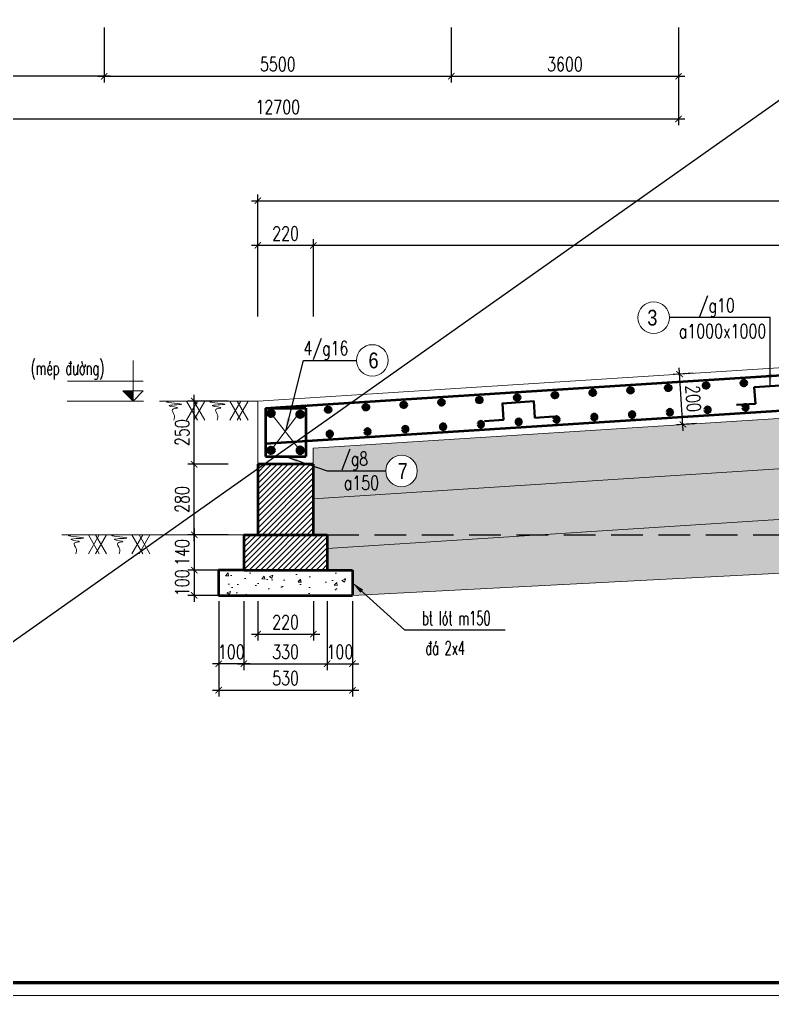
# Model space of a CAD drawing. Header units: inches. Extents: x 541671 to 837720, y 76128 to 1008472.
# Drawn here: x 802746 to 814675, y 139378 to 154849 of the extents above; entities that cross this region are included whole.
import ezdxf
from ezdxf.enums import TextEntityAlignment as Align

# ---------------------------------------------------------------- set-up
doc = ezdxf.new("R2010")
doc.units = ezdxf.units.IN
doc.header["$MEASUREMENT"] = 0
doc.header["$PDMODE"] = 32
doc.header["$PDSIZE"] = -1
doc.linetypes.add('HIDDEN', pattern=[0.375, 0.25, -0.125])
doc.layers.get('0').update_dxf_attribs({"lineweight": 18})
for name, color, linetype, lineweight in [('Dim2', 8, 'Continuous', 15), ('EG Dim', 8, 'Continuous', 18), ('EG Hatch', 252, 'Continuous', 5), ('EG Khac', 4, 'Continuous', 9), ('EG Net dam1', 1, 'Continuous', 40), ('EG Net dam2', 6, 'Continuous', 50), ('EG Net dam3', 1, 'Continuous', 50), ('EG Net manh', 199, 'Continuous', 15), ('EG Net thay', 7, 'Continuous', 20), ('EG Text1', 3, 'Continuous', 20), ('EG Text2', 7, 'Continuous', 25), ('Khac', 156, 'Continuous', 9), ('LC Khac', 4, 'Continuous', 9), ('LC Net dam3', 1, 'Continuous', 60), ('LC Net manh', 239, 'Continuous', 5), ('LC Net thay', 7, 'Continuous', 25), ('LC Text1', 3, 'Continuous', 20)]:
    doc.layers.add(name, color=color, linetype=linetype, lineweight=lineweight)
doc.layers.add('KCS_Plotter', color=11, linetype='Continuous', plot=False)
doc.layers.add('Khuat', color=6, linetype='HIDDEN')
doc.layers.add('Khungten_LCDI', color=7, linetype='Continuous')
doc.styles.add('EG 1', font='VHAVANB_2.TTF')
doc.styles.add('EG 2', font='vnromadi.shx', dxfattribs={"width": 0.75})
doc.styles.add('EG 3', font='italicc.shx', dxfattribs={"width": 0.75, "bigfont": 'romansvn.shx'})
doc.styles.add('EG Hai', font='VHARIALN_3.TTF', dxfattribs={"width": 0.7})
doc.styles.add('EG Huy', font='vnsimli.shx', dxfattribs={"width": 0.75})
doc.styles.add('EG Ngoc', font='romans.shx', dxfattribs={"width": 0.75, "bigfont": 'romansvn.shx'})
doc.styles.add('Khungten', font='VHAVAN_2.TTF', dxfattribs={"width": 0.8, "height": 5000})
doc.styles.add('LC 3', font='vnsimli.shx', dxfattribs={"width": 0.75})
doc.styles.add('Title', font='VHAVAN_2.TTF', dxfattribs={"width": 0.8})
doc.dimstyles.new('EG 100-1', dxfattribs={"dimscale": 100, "dimtxt": 2.2, "dimasz": 1, "dimexe": 1, "dimexo": 0, "dimgap": 0.8, "dimtad": 1, "dimdec": 0, "dimzin": 0, "dimdsep": 46, "dimtxsty": 'EG Ngoc', "dimblk": 'ARCHTICK', "dimcen": 0.09, "dimdle": 1, "dimclrd": 256, "dimclre": 256, "dimclrt": 3, "dimadec": 0, "dimazin": 0, "dimtfac": 1, "dimtdec": 0, "dimtmove": 0, "dimatfit": 3, "dimfxl": 1, "dimtolj": 1, "dimtzin": 0, "dimarcsym": 0})

# ---------------------------------------------------------------- blocks, each defined once
blk = doc.blocks.new('_ArchTick')
at = {"color": 0, "linetype": 'ByBlock', "const_width": 0.15}
blk.add_lwpolyline([(-0.5, -0.5), (0.5, 0.5)], dxfattribs=at)
blk = doc.blocks.new('*D592')
at = {"layer": 'Defpoints', "color": 0, "transparency": 16777216}
for p in [(805513, 147800), (806051, 147800), (806051, 146680)]:
    blk.add_point(p, dxfattribs=at)
at = {"layer": 'EG Dim', "lineweight": -2, "transparency": 16777216}
for p, q in [((806051, 147800), (805413, 147800)), ((805513, 146580), (805513, 147900)), ((806051, 146680), (805413, 146680))]:
    blk.add_line(p, q, dxfattribs=at)
at = {"layer": 'EG Dim', "lineweight": -2, "transparency": 16777216, "xscale": 100, "yscale": 100, "zscale": 100}
for p, rotation in [((805513, 147800), 90), ((805513, 146680), 270)]:
    blk.add_blockref('_ArchTick', p, dxfattribs=dict(at, rotation=rotation))
at = {"layer": 'EG Dim', "color": 3, "transparency": 16777216, "insert": (805323, 147240), "char_height": 220, "attachment_point": 5, "rotation": 90, "style": 'EG Ngoc'}
blk.add_mtext('\\A1;280', dxfattribs=at)
blk = doc.blocks.new('*D593')
at = {"layer": 'Defpoints', "color": 0, "transparency": 16777216}
for p in [(805513, 148800), (806051, 148800), (806051, 147800)]:
    blk.add_point(p, dxfattribs=at)
at = {"layer": 'EG Dim', "lineweight": -2, "transparency": 16777216}
for p, q in [((805513, 147700), (805513, 148900)), ((806051, 148800), (805413, 148800)), ((806051, 147800), (805413, 147800))]:
    blk.add_line(p, q, dxfattribs=at)
at = {"layer": 'EG Dim', "lineweight": -2, "transparency": 16777216, "xscale": 100, "yscale": 100, "zscale": 100}
for p, rotation in [((805513, 148800), 90), ((805513, 147800), 270)]:
    blk.add_blockref('_ArchTick', p, dxfattribs=dict(at, rotation=rotation))
at = {"layer": 'EG Dim', "color": 3, "transparency": 16777216, "insert": (805323, 148300), "char_height": 220, "attachment_point": 5, "rotation": 90, "style": 'EG Ngoc'}
blk.add_mtext('\\A1;250', dxfattribs=at)
blk = doc.blocks.new('*D594')
at = {"layer": 'Defpoints', "color": 0, "transparency": 16777216}
for p in [(806051, 146680), (805513, 146120), (806051, 146120)]:
    blk.add_point(p, dxfattribs=at)
at = {"layer": 'EG Dim', "lineweight": -2, "transparency": 16777216}
for p, q in [((806051, 146680), (805413, 146680)), ((805513, 146780), (805513, 146020)), ((806051, 146120), (805413, 146120))]:
    blk.add_line(p, q, dxfattribs=at)
at = {"layer": 'EG Dim', "lineweight": -2, "transparency": 16777216, "xscale": 100, "yscale": 100, "zscale": 100}
for p, rotation in [((805513, 146680), 90), ((805513, 146120), 270)]:
    blk.add_blockref('_ArchTick', p, dxfattribs=dict(at, rotation=rotation))
at = {"layer": 'EG Dim', "color": 3, "transparency": 16777216, "insert": (805323, 146400), "char_height": 220, "attachment_point": 5, "rotation": 90, "style": 'EG Ngoc'}
blk.add_mtext('\\A1;140', dxfattribs=at)
blk = doc.blocks.new('*D595')
at = {"layer": 'Defpoints', "color": 0, "transparency": 16777216}
for p in [(806051, 146120), (805513, 145720), (806051, 145720)]:
    blk.add_point(p, dxfattribs=at)
at = {"layer": 'EG Dim', "lineweight": -2, "transparency": 16777216}
for p, q in [((805513, 146220), (805513, 145620)), ((806051, 146120), (805413, 146120)), ((806051, 145720), (805413, 145720))]:
    blk.add_line(p, q, dxfattribs=at)
at = {"layer": 'EG Dim', "lineweight": -2, "transparency": 16777216, "xscale": 100, "yscale": 100, "zscale": 100}
for p, rotation in [((805513, 146120), 90), ((805513, 145720), 270)]:
    blk.add_blockref('_ArchTick', p, dxfattribs=dict(at, rotation=rotation))
at = {"layer": 'EG Dim', "color": 3, "transparency": 16777216, "insert": (805323, 145920), "char_height": 220, "attachment_point": 5, "rotation": 90, "style": 'EG Ngoc'}
blk.add_mtext('\\A1;100', dxfattribs=at)
blk = doc.blocks.new('mat dat')
at = {"layer": 'LC Net manh'}
for p, q in [((2, 0), (3.73, -3)), ((3.73, 0), (2, -3)), ((3.15, 0), (4.88, -3)), ((4.88, 0), (3.15, -3))]:
    blk.add_line(p, q, dxfattribs=at)
blk.add_spline([(0, 0), (-1.21, -0.12), (1.21, -0.52), (-0.75, -0.75), (0.58, -1.1), (-0.23, -1.33), (0.06, -2.19), (0, -3)], degree=3, dxfattribs=at)
blk = doc.blocks.new('*D599')
at = {"layer": 'Defpoints', "color": 0, "transparency": 16777216}
for p in [(806521, 145628), (807401, 145628), (807401, 145106)]:
    blk.add_point(p, dxfattribs=at)
at = {"layer": 'EG Dim', "lineweight": -2, "transparency": 16777216}
for p, q in [((806521, 145628), (806521, 145006)), ((807401, 145628), (807401, 145006)), ((806421, 145106), (807501, 145106))]:
    blk.add_line(p, q, dxfattribs=at)
at = {"layer": 'EG Dim', "lineweight": -2, "transparency": 16777216, "xscale": 100, "yscale": 100, "zscale": 100, "rotation": 180}
blk.add_blockref('_ArchTick', (806521, 145106), dxfattribs=at)
at = {"layer": 'EG Dim', "lineweight": -2, "transparency": 16777216, "xscale": 100, "yscale": 100, "zscale": 100}
blk.add_blockref('_ArchTick', (807401, 145106), dxfattribs=at)
at = {"layer": 'EG Dim', "color": 3, "transparency": 16777216, "insert": (806961, 145296), "char_height": 220, "attachment_point": 5, "style": 'EG Ngoc'}
blk.add_mtext('\\A1;220', dxfattribs=at)
blk = doc.blocks.new('*D600')
at = {"layer": 'Defpoints', "color": 0, "transparency": 16777216}
for p in [(806301, 145628), (807621, 145628), (807621, 144637)]:
    blk.add_point(p, dxfattribs=at)
at = {"layer": 'EG Dim', "lineweight": -2, "transparency": 16777216}
for p, q in [((806301, 145628), (806301, 144537)), ((807621, 145628), (807621, 144537)), ((806201, 144637), (807721, 144637))]:
    blk.add_line(p, q, dxfattribs=at)
at = {"layer": 'EG Dim', "lineweight": -2, "transparency": 16777216, "xscale": 100, "yscale": 100, "zscale": 100, "rotation": 180}
blk.add_blockref('_ArchTick', (806301, 144637), dxfattribs=at)
at = {"layer": 'EG Dim', "lineweight": -2, "transparency": 16777216, "xscale": 100, "yscale": 100, "zscale": 100}
blk.add_blockref('_ArchTick', (807621, 144637), dxfattribs=at)
at = {"layer": 'EG Dim', "color": 3, "transparency": 16777216, "insert": (806961, 144827), "char_height": 220, "attachment_point": 5, "style": 'EG Ngoc'}
blk.add_mtext('\\A1;330', dxfattribs=at)
blk = doc.blocks.new('*D605')
at = {"layer": 'Defpoints', "color": 0, "transparency": 16777216}
for p in [(807621, 145628), (808021, 145628), (808021, 144637)]:
    blk.add_point(p, dxfattribs=at)
at = {"layer": 'EG Dim', "lineweight": -2, "transparency": 16777216}
for p, q in [((807621, 145628), (807621, 144537)), ((808021, 145628), (808021, 144537)), ((807521, 144637), (808121, 144637))]:
    blk.add_line(p, q, dxfattribs=at)
at = {"layer": 'EG Dim', "lineweight": -2, "transparency": 16777216, "xscale": 100, "yscale": 100, "zscale": 100, "rotation": 180}
blk.add_blockref('_ArchTick', (807621, 144637), dxfattribs=at)
at = {"layer": 'EG Dim', "lineweight": -2, "transparency": 16777216, "xscale": 100, "yscale": 100, "zscale": 100}
blk.add_blockref('_ArchTick', (808021, 144637), dxfattribs=at)
at = {"layer": 'EG Dim', "color": 3, "transparency": 16777216, "insert": (807821, 144827), "char_height": 220, "attachment_point": 5, "style": 'EG Ngoc'}
blk.add_mtext('\\A1;100', dxfattribs=at)
blk = doc.blocks.new('*D606')
at = {"layer": 'Defpoints', "color": 0, "transparency": 16777216}
for p in [(805901, 145628), (806301, 145628), (805901, 144637)]:
    blk.add_point(p, dxfattribs=at)
at = {"layer": 'EG Dim', "lineweight": -2, "transparency": 16777216}
for p, q in [((805901, 145628), (805901, 144537)), ((806301, 145628), (806301, 144537)), ((806401, 144637), (805801, 144637))]:
    blk.add_line(p, q, dxfattribs=at)
at = {"layer": 'EG Dim', "lineweight": -2, "transparency": 16777216, "xscale": 100, "yscale": 100, "zscale": 100, "rotation": 180}
blk.add_blockref('_ArchTick', (805901, 144637), dxfattribs=at)
at = {"layer": 'EG Dim', "lineweight": -2, "transparency": 16777216, "xscale": 100, "yscale": 100, "zscale": 100}
blk.add_blockref('_ArchTick', (806301, 144637), dxfattribs=at)
at = {"layer": 'EG Dim', "color": 3, "transparency": 16777216, "insert": (806101, 144827), "char_height": 220, "attachment_point": 5, "style": 'EG Ngoc'}
blk.add_mtext('\\A1;100', dxfattribs=at)
blk = doc.blocks.new('*D607')
at = {"layer": 'Defpoints', "color": 0, "transparency": 16777216}
for p in [(805901, 145628), (808021, 145628), (808021, 144217)]:
    blk.add_point(p, dxfattribs=at)
at = {"layer": 'EG Dim', "lineweight": -2, "transparency": 16777216}
for p, q in [((805901, 145628), (805901, 144117)), ((808021, 145628), (808021, 144117)), ((805801, 144217), (808121, 144217))]:
    blk.add_line(p, q, dxfattribs=at)
at = {"layer": 'EG Dim', "lineweight": -2, "transparency": 16777216, "xscale": 100, "yscale": 100, "zscale": 100, "rotation": 180}
blk.add_blockref('_ArchTick', (805901, 144217), dxfattribs=at)
at = {"layer": 'EG Dim', "lineweight": -2, "transparency": 16777216, "xscale": 100, "yscale": 100, "zscale": 100}
blk.add_blockref('_ArchTick', (808021, 144217), dxfattribs=at)
at = {"layer": 'EG Dim', "color": 3, "transparency": 16777216, "insert": (806961, 144407), "char_height": 220, "attachment_point": 5, "style": 'EG Ngoc'}
blk.add_mtext('\\A1;530', dxfattribs=at)
blk = doc.blocks.new('*D608')
at = {"layer": 'Defpoints', "color": 0, "transparency": 16777216}
for p in [(807401, 151268), (807401, 150141), (825321, 150141)]:
    blk.add_point(p, dxfattribs=at)
at = {"layer": 'EG Dim', "lineweight": -2, "transparency": 16777216}
for p, q in [((807401, 150141), (807401, 151368)), ((825321, 150141), (825321, 151368)), ((825421, 151268), (807301, 151268))]:
    blk.add_line(p, q, dxfattribs=at)
at = {"layer": 'EG Dim', "lineweight": -2, "transparency": 16777216, "xscale": 100, "yscale": 100, "zscale": 100, "rotation": 180}
blk.add_blockref('_ArchTick', (807401, 151268), dxfattribs=at)
at = {"layer": 'EG Dim', "lineweight": -2, "transparency": 16777216, "xscale": 100, "yscale": 100, "zscale": 100}
blk.add_blockref('_ArchTick', (825321, 151268), dxfattribs=at)
at = {"layer": 'EG Dim', "color": 3, "transparency": 16777216, "insert": (816361, 151458), "char_height": 220, "attachment_point": 5, "style": 'EG Ngoc'}
blk.add_mtext('\\A1;L', dxfattribs=at)
blk = doc.blocks.new('*D609')
at = {"layer": 'Defpoints', "color": 0, "transparency": 16777216}
for p in [(806521, 151268), (806521, 150141), (807401, 150141)]:
    blk.add_point(p, dxfattribs=at)
at = {"layer": 'EG Dim', "lineweight": -2, "transparency": 16777216}
for p, q in [((806521, 150141), (806521, 151368)), ((807401, 150141), (807401, 151368)), ((807501, 151268), (806421, 151268))]:
    blk.add_line(p, q, dxfattribs=at)
at = {"layer": 'EG Dim', "lineweight": -2, "transparency": 16777216, "xscale": 100, "yscale": 100, "zscale": 100, "rotation": 180}
blk.add_blockref('_ArchTick', (806521, 151268), dxfattribs=at)
at = {"layer": 'EG Dim', "lineweight": -2, "transparency": 16777216, "xscale": 100, "yscale": 100, "zscale": 100}
blk.add_blockref('_ArchTick', (807401, 151268), dxfattribs=at)
at = {"layer": 'EG Dim', "color": 3, "transparency": 16777216, "insert": (806961, 151458), "char_height": 220, "attachment_point": 5, "style": 'EG Ngoc'}
blk.add_mtext('\\A1;220', dxfattribs=at)
blk = doc.blocks.new('*D610')
at = {"layer": 'Defpoints', "color": 0, "transparency": 16777216}
for p in [(826521, 151976), (806521, 150141), (826521, 150141)]:
    blk.add_point(p, dxfattribs=at)
at = {"layer": 'EG Dim', "lineweight": -2, "transparency": 16777216}
for p, q in [((806421, 151976), (826621, 151976)), ((806521, 150141), (806521, 152076)), ((826521, 150141), (826521, 152076))]:
    blk.add_line(p, q, dxfattribs=at)
at = {"layer": 'EG Dim', "lineweight": -2, "transparency": 16777216, "xscale": 100, "yscale": 100, "zscale": 100, "rotation": 180}
blk.add_blockref('_ArchTick', (806521, 151976), dxfattribs=at)
at = {"layer": 'EG Dim', "lineweight": -2, "transparency": 16777216, "xscale": 100, "yscale": 100, "zscale": 100}
blk.add_blockref('_ArchTick', (826521, 151976), dxfattribs=at)
at = {"layer": 'EG Dim', "color": 3, "transparency": 16777216, "insert": (816521, 152166), "char_height": 220, "attachment_point": 5, "style": 'EG Ngoc'}
blk.add_mtext('\\A1;5000-7500', dxfattribs=at)
blk = doc.blocks.new('theptron1')
at = {"layer": 'LC Net dam3'}
for p, q in [((-0.5, 0), (0.5, 0)), ((-0.35, 0.35), (0.35, -0.35)), ((0.35, 0.35), (-0.35, -0.35)), ((0, 0.5), (0, -0.5))]:
    blk.add_line(p, q, dxfattribs=at)
blk.add_circle((0, 0), 0.5, dxfattribs=at)
blk = doc.blocks.new('CT')
at = {"layer": 'LC Khac'}
blk.add_hatch(color=252, dxfattribs=at).paths.add_polyline_path([(3.25, 1.6), (1.64, 1.6), (1.64, 0)])
at = {"layer": 'LC Khac', "color": 9, "ltscale": 50}
for p, q in [((0.05, 3.14), (12, 3.14)), ((12.09, 0), (0, 0))]:
    blk.add_line(p, q, dxfattribs=at)
for points in [[(1.64, 6.43), (1.64, 0)], [(1.64, 0), (0.03, 1.6), (1.64, 1.6)], [(1.64, 0), (3.25, 1.6), (1.64, 1.6)]]:
    blk.add_lwpolyline(points, dxfattribs=at)
at = {"layer": 'LC Khac', "color": 3, "style": 'LC 3', "width": 0.75}
blk.add_attdef('CT', (1.91, 3.5), '', height=2.2, dxfattribs=at)
blk = doc.blocks.new('*D611')
at = {"layer": 'Defpoints', "color": 0, "transparency": 16777216}
for p in [(813204, 149228), (813420, 149242), (813471, 148444)]:
    blk.add_point(p, dxfattribs=at)
at = {"layer": 'EG Dim', "lineweight": -2, "transparency": 16777216}
for p, q in [((813261, 148330), (813197, 149328)), ((813420, 149242), (813104, 149222)), ((813471, 148444), (813155, 148423))]:
    blk.add_line(p, q, dxfattribs=at)
at = {"layer": 'EG Dim', "lineweight": -2, "transparency": 16777216, "xscale": 100, "yscale": 100, "zscale": 100}
for p, rotation in [((813204, 149228), 93.66193557552394), ((813255, 148430), 273.661935575524)]:
    blk.add_blockref('_ArchTick', p, dxfattribs=dict(at, rotation=rotation))
at = {"layer": 'EG Dim', "color": 3, "transparency": 16777216, "insert": (813419, 148841), "char_height": 220, "attachment_point": 5, "rotation": 273.6619, "style": 'EG Ngoc'}
blk.add_mtext('\\A1;200', dxfattribs=at)
blk = doc.blocks.new('KHT')
at = {"layer": 'EG Net manh'}
blk.add_circle((-2.5, 0), 2.5, dxfattribs=at)
at = {"layer": 'EG Khac', "color": 3, "style": 'EG 3', "width": 0.75}
blk.add_attdef('DK', text='', height=2.2, dxfattribs=at).set_placement((2.81, 0.07), align=Align.BOTTOM_CENTER)
at = {"layer": 'EG Khac', "color": 7, "style": 'EG 1'}
blk.add_attdef('SH', text='', height=2.5, dxfattribs=at).set_placement((-2.5, 0), align=Align.MIDDLE_CENTER)
at = {"layer": 'EG Khac', "color": 3, "style": 'EG 3', "width": 0.75}
blk.add_attdef('KC', text='', height=2.2, dxfattribs=at).set_placement((2.72, -0.8), align=Align.TOP_CENTER)
blk = doc.blocks.new('CHIDAN')
at = {"layer": 'EG Dim'}
blk.add_line((0, 0), (0.87, 0), dxfattribs=at)
at = {"layer": 'EG Text1', "color": 3, "style": 'EG 2', "width": 0.75}
blk.add_attdef('CD1', text='', height=2.2, dxfattribs=at).set_placement((0.67, 1), align=Align.BOTTOM_CENTER)
blk.add_attdef('CD2', text='', height=2.2, dxfattribs=at).set_placement((0.67, -3.2), align=Align.TOP_CENTER)
blk = doc.blocks.new('*D601')
at = {"layer": 'Defpoints', "color": 0, "transparency": 16777216}
for p in [(804087, 154724), (809587, 154724), (809587, 153950)]:
    blk.add_point(p, dxfattribs=at)
at = {"layer": 'EG Dim', "lineweight": -2, "transparency": 16777216}
for p, q in [((804087, 154724), (804087, 153850)), ((809587, 154724), (809587, 153850)), ((803987, 153950), (809687, 153950))]:
    blk.add_line(p, q, dxfattribs=at)
at = {"layer": 'EG Dim', "lineweight": -2, "transparency": 16777216, "xscale": 100, "yscale": 100, "zscale": 100, "rotation": 180}
blk.add_blockref('_ArchTick', (804087, 153950), dxfattribs=at)
at = {"layer": 'EG Dim', "lineweight": -2, "transparency": 16777216, "xscale": 100, "yscale": 100, "zscale": 100}
blk.add_blockref('_ArchTick', (809587, 153950), dxfattribs=at)
at = {"layer": 'EG Dim', "color": 3, "transparency": 16777216, "insert": (806837, 154140), "char_height": 220, "attachment_point": 5, "style": 'EG Ngoc'}
blk.add_mtext('\\A1;5500', dxfattribs=at)
blk = doc.blocks.new('*D603')
at = {"layer": 'Defpoints', "color": 0, "transparency": 16777216}
for p in [(800487, 154724), (804087, 154724), (800487, 153950)]:
    blk.add_point(p, dxfattribs=at)
at = {"layer": 'EG Dim', "lineweight": -2, "transparency": 16777216}
for p, q in [((800487, 154724), (800487, 153850)), ((804087, 154724), (804087, 153850)), ((804187, 153950), (800387, 153950))]:
    blk.add_line(p, q, dxfattribs=at)
at = {"layer": 'EG Dim', "lineweight": -2, "transparency": 16777216, "xscale": 100, "yscale": 100, "zscale": 100, "rotation": 180}
blk.add_blockref('_ArchTick', (800487, 153950), dxfattribs=at)
at = {"layer": 'EG Dim', "lineweight": -2, "transparency": 16777216, "xscale": 100, "yscale": 100, "zscale": 100}
blk.add_blockref('_ArchTick', (804087, 153950), dxfattribs=at)
at = {"layer": 'EG Dim', "color": 3, "transparency": 16777216, "insert": (802287, 154140), "char_height": 220, "attachment_point": 5, "style": 'EG Ngoc'}
blk.add_mtext('\\A1;3600', dxfattribs=at)
blk = doc.blocks.new('*D604')
at = {"layer": 'Defpoints', "color": 0, "transparency": 16777216}
for p in [(809587, 154724), (813187, 154724), (813187, 153950)]:
    blk.add_point(p, dxfattribs=at)
at = {"layer": 'EG Dim', "lineweight": -2, "transparency": 16777216}
for p, q in [((809587, 154724), (809587, 153850)), ((813187, 154724), (813187, 153850)), ((809487, 153950), (813287, 153950))]:
    blk.add_line(p, q, dxfattribs=at)
at = {"layer": 'EG Dim', "lineweight": -2, "transparency": 16777216, "xscale": 100, "yscale": 100, "zscale": 100, "rotation": 180}
blk.add_blockref('_ArchTick', (809587, 153950), dxfattribs=at)
at = {"layer": 'EG Dim', "lineweight": -2, "transparency": 16777216, "xscale": 100, "yscale": 100, "zscale": 100}
blk.add_blockref('_ArchTick', (813187, 153950), dxfattribs=at)
at = {"layer": 'EG Dim', "color": 3, "transparency": 16777216, "insert": (811387, 154140), "char_height": 220, "attachment_point": 5, "style": 'EG Ngoc'}
blk.add_mtext('\\A1;3600', dxfattribs=at)
blk = doc.blocks.new('lcdi fix')
at = {"layer": 'Defpoints', "lineweight": 0}
blk.add_lwpolyline([(-1200, -14850), (-1200, 14850), (40800, 14850), (40800, -14850)], close=True, dxfattribs=at)
at = {"layer": 'Khungten_LCDI', "color": 5, "lineweight": 60}
blk.add_lwpolyline([(0, -14650), (0, 14650), (40600, 14650), (40600, -14650)], close=True, dxfattribs=at)
at = {"color": 7, "style": 'Khungten', "width": 0.8}
for tag, p in [('REVISION', (39499, -10746)), ('NGAYHT', (39546, -11609))]:
    blk.add_attdef(tag, text='', height=200, dxfattribs=at).set_placement(p, align=Align.CENTER)
at = {"layer": 'LC Text1', "style": 'Title', "width": 1.824646}
for tag, p, p2 in [('TENBANVE1', (36913, -8886), (40339, -8886)), ('TENBANVE2', (36913, -9562), (40339, -9562))]:
    blk.add_attdef(tag, text='', height=250, dxfattribs=at).set_placement(p, p2, align=Align.FIT)
at = {"layer": 'LC Text1', "style": 'Title', "width": 0.7}
blk.add_attdef('SOBANVE', text='', height=250, dxfattribs=at).set_placement((39562, -13896), align=Align.CENTER)
blk = doc.blocks.new('*D769')
at = {"layer": 'Defpoints', "color": 0, "transparency": 16777216}
for p in [(800487, 154487), (813187, 154487), (813187, 153273)]:
    blk.add_point(p, dxfattribs=at)
at = {"layer": 'EG Dim', "lineweight": -2, "transparency": 16777216}
for p, q in [((800487, 154487), (800487, 153173)), ((813187, 154487), (813187, 153173)), ((800387, 153273), (813287, 153273))]:
    blk.add_line(p, q, dxfattribs=at)
at = {"layer": 'EG Dim', "lineweight": -2, "transparency": 16777216, "xscale": 100, "yscale": 100, "zscale": 100, "rotation": 180}
blk.add_blockref('_ArchTick', (800487, 153273), dxfattribs=at)
at = {"layer": 'EG Dim', "lineweight": -2, "transparency": 16777216, "xscale": 100, "yscale": 100, "zscale": 100}
blk.add_blockref('_ArchTick', (813187, 153273), dxfattribs=at)
at = {"layer": 'EG Dim', "color": 3, "transparency": 16777216, "insert": (806837, 153463), "char_height": 220, "attachment_point": 5, "style": 'EG Ngoc'}
blk.add_mtext('\\A1;12700', dxfattribs=at)

msp = doc.modelspace()

# ---------------------------------------------------------------- hatches: boundary and pattern name
at = {"layer": 'EG Hatch', "ltscale": 0.2}
h = msp.add_hatch(dxfattribs=at)
h.set_pattern_fill('BTGV-02', color=256, scale=500, angle=45, style=0)
h.set_pattern_definition([(45, (766096.7, 312525.5), (-353.5534, 353.5534), [0, -500]), (45, (766223.96, 312405.3), (-353.5534, 353.5534), [0, -500]), (45, (766043.65, 312606.83), (-353.5534, 353.5534), [0, -500]), (23.1986, (765969.41, 312313.38), (1414.213627, 707.10691), [53.8515, -2638.731]), (261.8699, (766018.9, 312334.6), (353.55332, 1767.76697), [25, -2475]), (175.6013, (766015.37, 312309.85), (3889.087098, -353.552895), [46.0975, -4563.6745]), (251.5651, (765941.12, 312150.75), (0.00076, -707.10695), [11.1805, -1106.8535]), (11.3099, (765937.59, 312140.14), (1060.66049, 353.55276), [18.028, -1784.748]), (153.4349, (765955.26, 312143.68), (-1060.65976, 353.55411), [15.8115, -1565.3275]), (270, (766202.75, 312341.67), (353.5535, -353.5535), [21.213, -685.8935]), (45, (766202.75, 312320.45), (6e-14, 707.1068), [30, -470]), (180, (766223.96, 312341.67), (-353.5535, -353.5535), [21.213, -685.8935]), (296.5651, (765934.05, 312525.51), (-353.55411, 1060.65976), [15.8115, -1565.3275]), (45, (765941.1, 312511.37), (6e-14, 707.1068), [25, -475]), (188.1301, (765958.8, 312529.05), (-1767.76697, -353.55332), [25, -2475]), (258.6901, (765743.13, 312341.67), (353.55276, 1060.66049), [18.028, -1784.748]), (26.5651, (765739.6, 312323.99), (-1060.65976, -353.55411), [31.623, -1549.516]), (171.8699, (765767.88, 312338.13), (1767.76697, -353.55332), [25, -2475]), (45, (765859.8, 312430.06), (-353.5534, 353.5534), [0, -500]), (45, (765856.27, 312242.67), (-353.5534, 353.5534), [0, -500]), (45, (766086.1, 312210.85), (-353.5534, 353.5534), [0, -500]), (45, (766071.94, 312415.9), (-353.5534, 353.5534), [0, -500]), (45, (765909.3, 312373.5), (-353.5534, 353.5534), [0, -500]), (45, (765820.9, 312306.3), (-353.5534, 353.5534), [0, -500]), (45, (765873.95, 312316.9), (-353.5534, 353.5534), [0, -500]), (45, (765944.66, 312217.9), (-353.5534, 353.5534), [0, -500]), (45, (765845.66, 312147.2), (-353.5534, 353.5534), [0, -500]), (45, (765767.9, 312232.07), (-353.5534, 353.5534), [0, -500]), (45, (765679.5, 312299.24), (-353.5534, 353.5534), [0, -500]), (45, (765774.95, 312423), (-353.5534, 353.5534), [0, -500]), (45, (765838.6, 312514.9), (-353.5534, 353.5534), [0, -500]), (45, (765976.5, 312624.5), (-353.5534, 353.5534), [0, -500]), (45, (766001.23, 312430.06), (-353.5534, 353.5534), [0, -500]), (45, (765902.23, 312458.34), (-353.5534, 353.5534), [0, -500]), (45, (766100.2, 312316.9), (-353.5534, 353.5534), [0, -500]), (45, (766011.83, 312193.17), (-353.5534, 353.5534), [0, -500]), (45, (766195.7, 312221.46), (-353.5534, 353.5534), [0, -500]), (45, (766057.8, 312126), (-353.5534, 353.5534), [0, -500]), (45, (765955.26, 312002.26), (-353.5534, 353.5534), [0, -500]), (45, (766015.37, 312027), (-353.5534, 353.5534), [0, -500]), (45, (765969.4, 312080.04), (-353.5534, 353.5534), [0, -500]), (45, (766262.86, 312260.35), (-353.5534, 353.5534), [0, -500]), (45, (766160.3, 312447.73), (-353.5534, 353.5534), [0, -500]), (45, (766036.6, 312536.1), (-353.5534, 353.5534), [0, -500]), (45, (766128.5, 312118.93), (-353.5534, 353.5534), [0, -500])])
h.paths.add_polyline_path([(826520.6, 148477.1), (826520.6, 149080.4), (825320.6, 149080.4), (825320.6, 149201.9), (817688.6, 148713.5), (817688.6, 148580.8), (817952.3, 148580.8), (817458.1, 148452.8), (817688.6, 148452.8), (817688.6, 147911.8)])
h.paths.add_polyline_path([(817519, 147901), (817519, 148452.8), (817458.1, 148452.8), (817288.6, 148452.8), (817782.7, 148580.8), (817688.6, 148580.8), (817519, 148580.8), (817519, 148702.6), (807400.6, 148055.1), (807400.6, 147800.4), (807400.6, 147253.4)])
h.paths.add_polyline_path([(808547.6, 147692.4, -1), (809047.6, 147692.4, -1)], flags=16)
h.paths.add_polyline_path([(808674.8, 147505.8), (808957.4, 147505.8), (808957.4, 147875.9), (808674.8, 147875.9)], flags=8)
h.paths.add_polyline_path([(807948.9, 147695.8), (808328.6, 147695.8), (808328.6, 148057.2), (807948.9, 148057.2)], flags=24)
h.paths.add_polyline_path([(807813.5, 147340.2), (808497, 147340.2), (808497, 147670.2), (807813.5, 147670.2)], flags=24)
at = {"layer": 'EG Hatch', "ltscale": 2}
h = msp.add_hatch(dxfattribs=at)
h.set_pattern_fill('BTGV-04', color=256, scale=500, style=0)
h.set_pattern_definition([(0, (766403.55, 312027.5), (0, 500), [0, -500]), (0, (766050.33, 312243.7), (0, 500), [0, -500]), (0, (766066, 312155.65), (0, 500), [0, -500]), (0, (766242.1, 312196.74), (0, 500), [0, -500]), (0, (766147.2, 312340.5), (0, 500), [0, -500]), (0, (766121.76, 312276.94), (0, 500), [0, -500]), (0, (766166.77, 312383.56), (0, 500), [0, -500]), (0, (766097.3, 312425.6), (0, 500), [0, -500]), (0, (766193.2, 312316.07), (0, 500), [0, -500]), (0, (766032.7, 312318.03), (0, 500), [0, -500]), (0, (766352.67, 312320), (0, 500), [0, -500]), (0, (766425.1, 312333.7), (0, 500), [0, -500]), (0, (766387.9, 312282.8), (0, 500), [0, -500]), (0, (766398.66, 312214.34), (0, 500), [0, -500]), (0, (766268.53, 312274), (0, 500), [0, -500]), (0, (766264.6, 312136.1), (0, 500), [0, -500]), (0, (766264.6, 312093.05), (0, 500), [0, -500]), (0, (766027.83, 312083.27), (0, 500), [0, -500]), (0, (766225.47, 312141.96), (0, 500), [0, -500]), (0, (766227.43, 311975.7), (0, 500), [0, -500]), (0, (766173.6, 312082.3), (0, 500), [0, -500]), (0, (766177.53, 312033.4), (0, 500), [0, -500]), (0, (766112.95, 311997.2), (0, 500), [0, -500]), (0, (766146.2, 312063.7), (0, 500), [0, -500]), (0, (766122.74, 312084.25), (0, 500), [0, -500]), (45, (766387.04, 312068.9), (0, 500.00015), [40, -667.107]), (135, (766415.33, 312097.18), (-500.00015, 0), [40, -667.107]), (270, (766387.04, 312125.46), (500, -9e-14), [56.5685, -443.4315]), (180, (766369.7, 312075.26), (-6e-14, -500), [60, -440]), (270, (766309.7, 312075.26), (500, -9e-14), [60, -440]), (45, (766309.7, 312015.26), (0, 500.00015), [84.853, -622.254]), (90, (766184.65, 312109.84), (-500, 3e-14), [84, -416]), (180, (766184.65, 312193.84), (-6e-14, -500), [84, -416]), (315, (766100.65, 312193.84), (500.00015, -1e-13), [118.794, -588.313]), (135, (766113.5, 312019.93), (-500.00015, 0), [35, -672.107]), (225, (766088.75, 312044.68), (-6e-14, -500.00015), [35, -672.107]), (0, (766064, 312019.93), (0, 500), [49.4975, -450.5025]), (0, (766296.26, 312357.95), (0, 500), [68.75, -431.25]), (90, (766365, 312357.95), (-500, 3e-14), [68.75, -431.25]), (225, (766365, 312426.7), (-6e-14, -500.00015), [97.227, -609.8795])])
h.paths.add_polyline_path([(817519, 147099.4), (817519, 147901), (807400.6, 147253.4), (807400.6, 146680.4), (807620.6, 146680.4), (807620.6, 146465.9)])
h.paths.add_polyline_path([(826520.6, 147675.5), (826520.6, 148477.1), (817688.6, 147911.8), (817688.6, 147110.2)])
h.paths.add_polyline_path([(824341.7, 147984.4, -1), (824841.7, 147984.4, -1)], flags=16)
h.paths.add_polyline_path([(824440.3, 147792.5), (824725, 147792.5), (824725, 148168.7), (824440.3, 148168.7)], flags=8)
h.paths.add_polyline_path([(825084.3, 147987.8), (825464, 147987.8), (825464, 148349.2), (825084.3, 148349.2)], flags=24)
h.paths.add_polyline_path([(824915.9, 147632.2), (825599.4, 147632.2), (825599.4, 147962.2), (824915.9, 147962.2)], flags=24)
h = msp.add_hatch(dxfattribs=at)
h.set_pattern_fill('ANSI31', color=256, scale=500, style=0)
h.set_pattern_definition([(45, (707131.065, 161506.775), (-44.194174, 44.194174), [])])
h.paths.add_polyline_path([(806520.6, 146680.4), (807400.6, 146680.4), (807400.6, 147800.4), (806520.6, 147800.4)])
h.paths.add_polyline_path([(806300.6, 146680.4), (806300.6, 146120.4), (807620.6, 146120.4), (807620.6, 146680.4)])
h = msp.add_hatch(dxfattribs=at)
h.set_pattern_fill('AR-SAND', color=256, scale=100, style=0)
h.set_pattern_definition([(37.5, (765987.08, 311963.37), (-6.29934, 192.68238), [0, -152, 0, -170, 0, -162.5]), (7.5, (765987.08, 311963.37), (176.97767, 282.2146), [0, -82, 0, -137, 0, -52.5]), (327.5, (765864.08, 311963.37), (311.41419, 0.5659), [0, -50, 0, -180, 0, -235]), (317.5, (765864.08, 311963.37), (300.61266, 87.76756), [0, -25, 0, -118, 0, -135])])
h.paths.add_polyline_path([(817688.6, 147110.2), (817688.6, 146222.1), (826520.6, 146680.4), (826520.6, 147675.5)])
h.paths.add_polyline_path([(817519, 146213.3), (817519, 147099.4), (807620.6, 146465.9), (807620.6, 146120.4), (808020.6, 146120.4), (808020.6, 145720.4)])
at = {"layer": 'EG Hatch'}
h = msp.add_hatch(dxfattribs=at)
h.set_pattern_fill('AR-CONC', color=256, scale=80, style=0)
h.set_pattern_definition([(50, (707131.07, 161786.77), (573.8081, -50.2017), [60, -660]), (355, (707131.07, 161786.8), (-111.001, 601.7537), [48, -528]), (100.4514, (707178.9, 161782.6), (462.8075, 551.5516), [50.992, -560.9137]), (46.1842, (707131.1, 161946.8), (853.793, -132.415), [90, -990]), (96.6356, (707202.2, 161935.7), (747.73, 779.294), [76.488, -841.3704]), (351.1842, (707131.1, 161946.8), (747.7296, 779.295), [72, -792]), (21, (707211.07, 161906.77), (477.5256, -322.0951), [60, -660]), (326, (707211.07, 161906.8), (194.6523, 580.12), [48, -528]), (71.4514, (707250.86, 161879.93), (672.178, 258.0244), [50.992, -560.9137]), (37.5, (707131.07, 161786.77), (9.7279, 266.3151), [0, -521.6, 0, -536, 0, -530]), (7.5, (707131.07, 161786.77), (210.4556, 315.5294), [0, -305.6, 0, -509.6, 0, -202]), (327.5, (706952.67, 161786.77), (427.05795, -18.0439), [0, -200, 0, -624, 0, -828]), (317.5, (706872.67, 161786.77), (466.549, 80.084), [0, -260, 0, -414.4, 0, -588])])
h.paths.add_polyline_path([(808020.6, 146120.4), (807620.6, 146120.4), (806300.6, 146120.4), (805900.6, 146120.4), (805900.6, 145720.4), (808020.6, 145720.4)])

# ---------------------------------------------------------------- linework, layer by layer
at = {"layer": 'EG Hatch', "ltscale": 2}
for p, q in [((807196.6, 148640.5), (806728.7, 148018.9)), ((806728.7, 148607), (807192.6, 148018.9))]:
    msp.add_line(p, q, dxfattribs=at)
at = {"layer": 'EG Net dam1'}
for points in [[(814105, 148740), (814404.4, 148759.1), (814387.6, 149020.2), (814886.6, 149052.1), (814903.3, 148791.1), (815202.7, 148810.2)], [(810113.1, 148484.5), (810412.5, 148503.7), (810395.8, 148764.7), (810894.8, 148796.6), (810911.5, 148535.6), (811210.9, 148554.8)]]:
    msp.add_lwpolyline(points, dxfattribs=at)
at = {"layer": 'EG Net dam2', "ltscale": 2}
for p, q in [((806520.6, 147800.4), (806520.6, 146680.4)), ((807400.6, 147800.4), (806520.6, 147800.4)), ((807400.6, 147800.4), (807400.6, 146680.4)), ((806300.6, 146680.4), (807620.6, 146680.4)), ((806300.6, 146680.4), (806300.6, 146120.4)), ((807620.6, 146680.4), (807620.6, 146120.4)), ((806300.6, 146120.4), (805900.6, 146120.4)), ((805900.6, 146120.4), (805900.6, 145720.4)), ((806300.6, 146120.4), (807620.6, 146120.4)), ((807620.6, 146120.4), (808020.6, 146120.4)), ((808020.6, 146120.4), (808020.6, 145720.4)), ((805900.6, 145720.4), (808020.6, 145720.4))]:
    msp.add_line(p, q, dxfattribs=at)
at = {"layer": 'EG Net dam3', "ltscale": 2}
for p, q in [((806640.6, 148687.8), (817519, 149384)), ((806640.6, 148126.7), (817519, 148822.9)), ((806640.6, 148687.8), (807280.6, 148728.8)), ((806640.6, 148687.8), (806640.6, 147920.4)), ((806640.6, 148687.8), (807280.6, 148687.8)), ((807280.6, 148687.8), (807280.6, 147920.4)), ((806640.6, 147920.4), (807280.6, 147920.4))]:
    msp.add_line(p, q, dxfattribs=at)
at = {"layer": 'EG Net thay', "ltscale": 2}
for p, q in [((806520.6, 148800.4), (817519, 149504.3)), ((804961.8, 148800.4), (806520.6, 148800.4)), ((806520.6, 148800.4), (806520.6, 147800.4)), ((807400.6, 148055.1), (817519, 148702.6)), ((807400.6, 148055.1), (807400.6, 147800.4)), ((806520.6, 147800.4), (807400.6, 147800.4)), ((807400.6, 147253.4), (817519, 147901)), ((807620.6, 146465.9), (817519, 147099.4)), ((806300.6, 146680.4), (803415.9, 146680.4)), ((808020.6, 145720.4), (817519, 146213.3))]:
    msp.add_line(p, q, dxfattribs=at)
at = {"layer": 'KCS_Plotter', "ltscale": 50}
msp.add_line((794707.9, 139378), (836707.9, 169078), dxfattribs=at)
at = {"layer": 'Khuat', "color": 8, "ltscale": 2000}
msp.add_line((807620.6, 146680.4), (826520.6, 146680.4), dxfattribs=at)

# ---------------------------------------------------------------- block references
at = {"layer": 'Dim2'}
ref = msp.add_blockref('CT', (804707.9, 148800.4), dxfattribs=dict(at, xscale=-100.0000003429595, yscale=100.0000003429595, zscale=100.0000003428965))
ref.add_attrib('CT', '(mÐp ®\xadêng)', (802922.2, 149214.5), dxfattribs={"layer": 'Khac', "color": 3, "height": 220, "style": 'EG Huy', "width": 0.6})
at = {"layer": 'EG Dim'}
for p, xscale, yscale, zscale in [((812425.6, 148970.8), 83.60000028671493, 83.60000028671493, 83.60000028671493), ((813024.4, 149009.1), 83.60000028671493, 83.60000028671493, 83.60000028671493), ((813623.1, 149047.4), 83.60000028671493, 83.60000028671493, 83.60000028671493), ((814221.9, 149085.7), 83.60000028671493, 83.60000028671493, 83.60000028671493), ((810030.5, 148817.5), 83.60000028671493, 83.60000028671493, 83.60000028671493), ((810629.3, 148855.8), 83.60000028671493, 83.60000028671493, 83.60000028671493), ((811228, 148894.1), 83.60000028671493, 83.60000028671493, 83.60000028671493), ((811826.8, 148932.4), 83.60000028671493, 83.60000028671493, 83.60000028671493), ((807635.4, 148664.2), 83.60000028671493, 83.60000028671493, 83.60000028671493), ((808234.2, 148702.5), 83.60000028671493, 83.60000028671493, 83.60000028671493), ((808832.9, 148740.8), 83.60000028671493, 83.60000028671493, 83.60000028671493), ((809431.7, 148779.2), 83.60000028671493, 83.60000028671493, 83.60000028671493), ((806728.7, 148607), 100.0000003429595, 100.0000003429595, 100.0000003429595), ((806728.7, 148018.9), 100.0000003429595, 100.0000003429595, 100.0000003429595), ((807192.6, 148018.9), -100.0000003429595, 100.0000003429595, 100.0000003429145)]:
    msp.add_blockref('theptron1', p, dxfattribs=dict(at, xscale=xscale, yscale=yscale, zscale=zscale))
for p, xscale, yscale, zscale, rotation in [((813647.8, 148662.4), -83.60000028671242, 83.60000028670765, 83.60000028667658, 187.3238711510301), ((814246.6, 148700.7), -83.60000028671242, 83.60000028670765, 83.60000028667658, 187.3238711510301), ((807192.6, 148589.3), 100.0000003429595, 100.0000003429595, 100.0000003429595, 180), ((811252.7, 148509.1), -83.60000028671242, 83.60000028670765, 83.60000028667658, 187.3238711510301), ((811851.5, 148547.4), -83.60000028671242, 83.60000028670765, 83.60000028667658, 187.3238711510301), ((812450.2, 148585.8), -83.60000028671242, 83.60000028670765, 83.60000028667658, 187.3238711510301), ((813049, 148624.1), -83.60000028671242, 83.60000028670765, 83.60000028667658, 187.3238711510301), ((808857.6, 148355.8), -83.60000028671242, 83.60000028670765, 83.60000028667658, 187.3238711510301), ((809456.4, 148394.2), -83.60000028671242, 83.60000028670765, 83.60000028667658, 187.3238711510301), ((810055.1, 148432.5), -83.60000028671242, 83.60000028670765, 83.60000028667658, 187.3238711510301), ((810653.9, 148470.8), -83.60000028671242, 83.60000028670765, 83.60000028667658, 187.3238711510301), ((807660, 148279.2), -83.60000028671242, 83.60000028670765, 83.60000028667658, 187.3238711510301), ((808258.8, 148317.5), -83.60000028671242, 83.60000028670765, 83.60000028667658, 187.3238711510301)]:
    msp.add_blockref('theptron1', p, dxfattribs=dict(at, xscale=xscale, yscale=yscale, zscale=zscale, rotation=rotation))
at = {"layer": 'EG Khac'}
ref = msp.add_blockref('KHT', (813042, 150123.1), dxfattribs=dict(at, xscale=100, yscale=100, zscale=100))
ref.add_attrib('SH', '3', dxfattribs={"layer": 'EG Text2', "height": 250, "style": 'EG Hai'}).set_placement((812771.9, 150123.1), align=Align.MIDDLE_CENTER)
ref.add_attrib('DK', '/g10', dxfattribs={"layer": 'EG Text1', "color": 3, "height": 220, "style": 'EG Ngoc', "width": 0.75}).set_placement((814078.4, 150207.6), align=Align.RIGHT)
ref.add_attrib('KC', 'a1000x1000', dxfattribs={"layer": 'EG Text1', "color": 3, "height": 220, "style": 'EG Ngoc', "width": 0.75}).set_placement((814577.5, 149799.7), align=Align.RIGHT)
ref = msp.add_blockref('KHT', (808085.3, 149444.7), dxfattribs=dict(at, xscale=-100, yscale=100, zscale=100))
ref.add_attrib('SH', '6', dxfattribs={"layer": 'EG Text2', "height": 250, "style": 'EG Hai'}).set_placement((808354.6, 149444.7), align=Align.MIDDLE_CENTER)
ref.add_attrib('DK', '4/g16', dxfattribs={"layer": 'EG Text1', "color": 3, "height": 220, "style": 'EG Ngoc', "width": 0.75}).set_placement((807956.5, 149529.3), align=Align.RIGHT)
at = {"layer": 'EG Khac', "xscale": 100.0000003429595, "yscale": 100.0000003429595, "zscale": 100.0000003429595}
for p in [(805191, 148800.4), (805878.8, 148800.4), (803636.8, 146680.4), (804324.6, 146680.4)]:
    msp.add_blockref('mat dat', p, dxfattribs=at)
at = {"layer": 'EG Khac'}
ref = msp.add_blockref('KHT', (808547.6, 147692.4), dxfattribs=dict(at, xscale=-100, yscale=100, zscale=100))
ref.add_attrib('SH', '7', dxfattribs={"layer": 'EG Text2', "height": 250, "style": 'EG Hai'}).set_placement((808816.1, 147692.4), align=Align.MIDDLE_CENTER)
ref.add_attrib('DK', '/g8', dxfattribs={"layer": 'EG Text1', "color": 3, "height": 220, "style": 'EG Ngoc', "width": 0.75}).set_placement((808268.4, 147777), align=Align.RIGHT)
ref.add_attrib('KC', 'a150', dxfattribs={"layer": 'EG Text1', "color": 3, "height": 220, "style": 'EG Ngoc', "width": 0.75}).set_placement((808442, 147395.2), align=Align.RIGHT)
at = {"layer": 'EG Text1'}
ref = msp.add_blockref('CHIDAN', (810374.4, 145175.8), dxfattribs=dict(at, xscale=-100, yscale=100, zscale=100))
ref.add_attrib('CD1', 'bt lãt m150', dxfattribs={"color": 3, "height": 220, "style": 'EG Huy', "width": 0.6}).set_placement((809665.4, 145182.5), align=Align.BOTTOM_CENTER)
ref.add_attrib('CD2', '®¸ 2x4', dxfattribs={"color": 3, "height": 220, "style": 'EG Huy', "width": 0.6}).set_placement((809488.5, 144995.8), align=Align.TOP_CENTER)
at = {"layer": 'LC Net thay'}
msp.add_blockref('lcdi fix', (795907.9, 154228), dxfattribs=at)

# ---------------------------------------------------------------- dimensions: what is measured, and where the dimension line sits
at = {"layer": 'EG Dim'}
for base, p1, p2, override, picture, middle in [((800486.8, 153950.1), (804086.8, 154723.9), (800486.8, 154723.9), {"dimtmove": 1}, '*D603', (802286.8, 154140.1)), ((809586.8, 153950.1), (804086.8, 154723.9), (809586.8, 154723.9), {"dimlfac": 1, "dimtmove": 1}, '*D601', (806836.8, 154140.1)), ((813186.9, 153273.4), (800486.8, 154486.8), (813186.9, 154486.8), {"dimtmove": 1}, '*D769', (806836.8, 153463.4)), ((806520.6, 151267.9), (807400.6, 150141.1), (806520.6, 150141.1), {"dimlfac": 0.25, "dimtmove": 1}, '*D609', (806960.6, 151457.9)), ((808020.6, 144216.5), (805900.6, 145627.8), (808020.6, 145627.8), {"dimlfac": 0.25, "dimtmove": 1}, '*D607', (806960.6, 144406.5)), ((807620.6, 144636.5), (806300.6, 145627.8), (807620.6, 145627.8), {"dimlfac": 0.25, "dimtmove": 1}, '*D600', (806960.6, 144826.5)), ((807400.6, 145105.8), (806520.6, 145627.8), (807400.6, 145627.8), {"dimlfac": 0.25, "dimtmove": 1}, '*D599', (806960.6, 145295.8))]:
    dim = msp.add_linear_dim(base=base, p1=p1, p2=p2, dimstyle='EG 100-1', override=override, dxfattribs=at)
    dim.commit()
    dim.dimension.update_dxf_attribs({"geometry": picture, "text_midpoint": middle})
for base, p1, p2, angle, override, picture, middle in [((813186.9, 153950.1), (809586.8, 154723.9), (813186.9, 154723.9), 180, {"dimtmove": 1}, '*D604', (811386.9, 154140.1)), ((805513.4, 148800.4), (806050.9, 147800.4), (806050.9, 148800.4), 90, {"dimlfac": 0.25, "dimtmove": 1}, '*D593', (805323.4, 148300.4)), ((805513.4, 147800.4), (806050.9, 146680.4), (806050.9, 147800.4), 90, {"dimlfac": 0.25, "dimtmove": 1}, '*D592', (805323.4, 147240.4))]:
    dim = msp.add_linear_dim(base=base, p1=p1, p2=p2, angle=angle, dimstyle='EG 100-1', override=override, dxfattribs=at)
    dim.commit()
    dim.dimension.update_dxf_attribs({"geometry": picture, "text_midpoint": middle})
for base, p1, p2, text, picture, middle in [((826520.6, 151976.2), (806520.6, 150141.1), (826520.6, 150141.1), '5000-7500', '*D610', (816520.6, 152166.2)), ((807400.6, 151267.9), (825320.6, 150141.1), (807400.6, 150141.1), 'L', '*D608', (816360.6, 151457.9))]:
    dim = msp.add_linear_dim(base=base, p1=p1, p2=p2, text=text, dimstyle='EG 100-1', override={"dimlfac": 0.25, "dimtmove": 1}, dxfattribs=at)
    dim.commit()
    dim.dimension.update_dxf_attribs({"geometry": picture, "text_midpoint": middle})
dim = msp.add_aligned_dim(p1=(813470.8, 148443.5), p2=(813419.7, 149241.9), distance=216.3, dimstyle='EG 100-1', override={"dimlfac": 0.25, "dimtmove": 1}, dxfattribs=at)
dim.commit()
dim.dimension.update_dxf_attribs({"geometry": '*D611', "text_midpoint": (813419, 148841.1)})
for base, p1, p2, angle, picture, middle in [((805513.4, 146120.4), (806050.9, 146680.4), (806050.9, 146120.4), 90, '*D594', (805513.4, 146400.4)), ((805513.4, 145720.4), (806050.9, 146120.4), (806050.9, 145720.4), 90, '*D595', (805513.4, 145920.4)), ((805900.6, 144636.5), (806300.6, 145627.8), (805900.6, 145627.8), 180, '*D606', (806100.6, 144636.5))]:
    dim = msp.add_linear_dim(base=base, p1=p1, p2=p2, angle=angle, dimstyle='EG 100-1', override={"dimlfac": 0.25, "dimtmove": 1}, dxfattribs=at)
    dim.commit()
    dim.dimension.update_dxf_attribs({"geometry": picture, "text_midpoint": middle, "dimtype": 160})
dim = msp.add_linear_dim(base=(808020.6, 144636.5), p1=(807620.6, 145627.8), p2=(808020.6, 145627.8), dimstyle='EG 100-1', override={"dimlfac": 0.25, "dimtmove": 1}, dxfattribs=at)
dim.commit()
dim.dimension.update_dxf_attribs({"geometry": '*D605', "text_midpoint": (807820.6, 144636.5), "dimtype": 160})

# ---------------------------------------------------------------- leaders
for points in [[(814637.1, 149036.1), (814637.1, 150123.1), (813042, 150123.1)], [(806962.7, 148329.7), (807245.2, 149444.7), (808085.3, 149444.7)], [(806960.6, 147920.4), (807619.7, 147692.4), (808547.6, 147692.4)], [(808020.6, 145920.4), (808842.9, 145175.8), (810437.7, 145175.8)]]:
    msp.add_leader(points, dimstyle='EG 100-1', override={"dimasz": 2}, dxfattribs=at)

doc.saveas('drawing.dxf')
